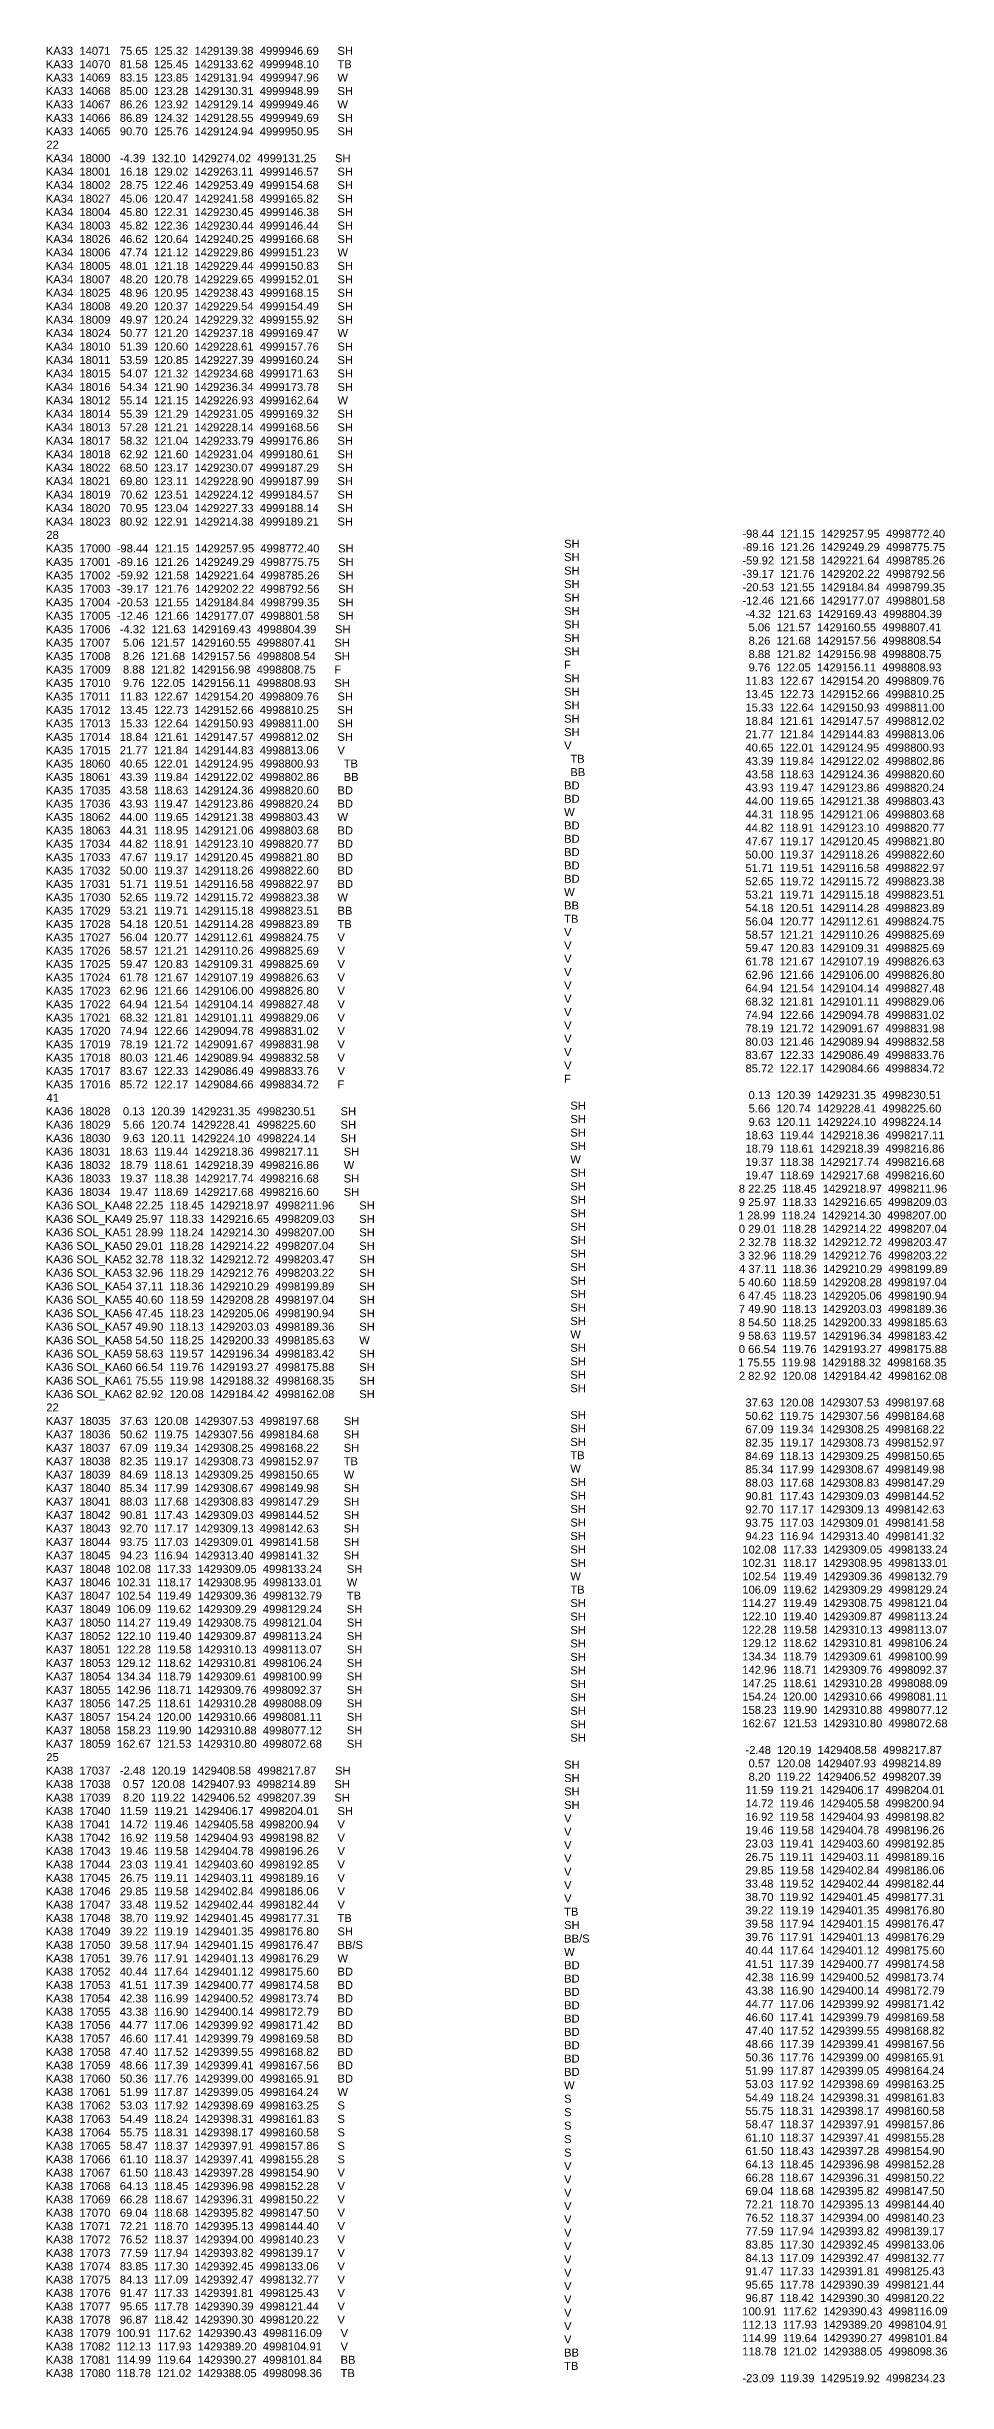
# Model space of a CAD drawing. Header units: millimetres. Extents: x -4102225 to 9709333, y -15023097 to 2258209.
# Drawn here: x 2015703 to 2071941, y 746865 to 892835 of the extents above; entities that cross this region are included whole.
import ezdxf

# ---------------------------------------------------------------- set-up
doc = ezdxf.new("R2010")
doc.units = ezdxf.units.MM
doc.layers.get('0').update_dxf_attribs({"lineweight": 0})
doc.styles.get("Standard").update_dxf_attribs({"font": 'arial.ttf'})

msp = doc.modelspace()

# ---------------------------------------------------------------- texts
at = {"color": 32, "true_color": 0xcd6928}
for s, p in [('KA33  14071   75.65  125.32  1429139.38  4999946.69      SH', (2015645.984, 892327.96)), ('KA33  14070   81.58  125.45  1429133.62  4999948.10      TB', (2015645.984, 891492.581)), ('KA33  14069   83.15  123.85  1429131.94  4999947.96      W', (2015645.984, 890657.201)), ('KA33  14068   85.00  123.28  1429130.31  4999948.99      SH', (2015645.984, 889815.341)), ('KA33  14067   86.26  123.92  1429129.14  4999949.46      W', (2015645.984, 888979.961)), ('KA33  14066   86.89  124.32  1429128.55  4999949.69      SH', (2015645.984, 888138.101)), ('KA33  14065   90.70  125.76  1429124.94  4999950.95      SH', (2015645.984, 887296.241)), ('KA34  18000   -4.39  132.10  1429274.02  4999131.25      SH', (2015645.984, 885619.002)), ('22', (2015676.68, 886460.862)), ('KA34  18001   16.18  129.02  1429263.11  4999146.57      SH', (2015645.984, 884777.142)), ('KA34  18002   28.75  122.46  1429253.49  4999154.68      SH', (2015645.984, 883935.282)), ('KA34  18027   45.06  120.47  1429241.58  4999165.82      SH', (2015645.984, 883093.422)), ('KA34  18004   45.80  122.31  1429230.45  4999146.38      SH', (2015645.984, 882251.562)), ('KA34  18003   45.82  122.36  1429230.44  4999146.44      SH', (2015645.984, 881409.702)), ('KA34  18026   46.62  120.64  1429240.25  4999166.68      SH', (2015645.984, 880567.842)), ('KA34  18006   47.74  121.12  1429229.86  4999151.23      W', (2015645.984, 879732.462)), ('KA34  18005   48.01  121.18  1429229.44  4999150.83      SH', (2015645.984, 878890.602)), ('KA34  18007   48.20  120.78  1429229.65  4999152.01      SH', (2015645.984, 878048.742)), ('KA34  18025   48.96  120.95  1429238.43  4999168.15      SH', (2015645.984, 877206.883)), ('KA34  18008   49.20  120.37  1429229.54  4999154.49      SH', (2015645.984, 876365.023)), ('KA34  18009   49.97  120.24  1429229.32  4999155.92      SH', (2015645.984, 875523.163)), ('KA34  18024   50.77  121.20  1429237.18  4999169.47      W', (2015645.984, 874687.783)), ('KA34  18010   51.39  120.60  1429228.61  4999157.76      SH', (2015645.984, 873845.923)), ('KA34  18011   53.59  120.85  1429227.39  4999160.24      SH', (2015645.984, 873004.063)), ('KA34  18015   54.07  121.32  1429234.68  4999171.63      SH', (2015645.984, 872162.203)), ('KA34  18016   54.34  121.90  1429236.34  4999173.78      SH', (2015645.984, 871320.343)), ('KA34  18012   55.14  121.15  1429226.93  4999162.64      W', (2015645.984, 870484.963)), ('KA34  18014   55.39  121.29  1429231.05  4999169.32      SH', (2015645.984, 869643.104)), ('KA34  18013   57.28  121.21  1429228.14  4999168.56      SH', (2015645.984, 868801.244)), ('KA34  18017   58.32  121.04  1429233.79  4999176.86      SH', (2015645.984, 867959.384)), ('KA34  18018   62.92  121.60  1429231.04  4999180.61      SH', (2015645.984, 867117.524)), ('KA34  18022   68.50  123.17  1429230.07  4999187.29      SH', (2015645.984, 866275.664)), ('KA34  18021   69.80  123.11  1429228.90  4999187.99      SH', (2015645.984, 865433.804)), ('KA34  18019   70.62  123.51  1429224.12  4999184.57      SH', (2015645.984, 864591.944)), ('KA34  18020   70.95  123.04  1429227.33  4999188.14      SH', (2015645.984, 863750.084)), ('KA34  18023   80.92  122.91  1429214.38  4999189.21      SH', (2015645.984, 862908.224)), ('KA35  17000  -98.44  121.15  1429257.95  4998772.40      SH', (2015645.984, 861230.984)), ('28', (2015676.68, 862072.844)), ('   SH', (2047431.026, 861526.037)), ('KA35  17001  -89.16  121.26  1429249.29  4998775.75      SH', (2015645.984, 860389.124)), ('KA35  17002  -59.92  121.58  1429221.64  4998785.26      SH', (2015645.984, 859547.265)), ('   SH', (2047431.026, 860684.177)), ('   SH', (2047431.026, 859842.317)), ('KA35  17003  -39.17  121.76  1429202.22  4998792.56      SH', (2015645.984, 858705.405)), ('KA35  17004  -20.53  121.55  1429184.84  4998799.35      SH', (2015645.984, 857863.545)), ('   SH', (2047431.026, 859000.457)), ('   SH', (2047431.026, 858158.598)), ('KA35  17005  -12.46  121.66  1429177.07  4998801.58      SH', (2015645.984, 857021.685)), ('   SH', (2047431.026, 857316.738)), ('   SH', (2047431.026, 856474.878)), ('KA35  17006   -4.32  121.63  1429169.43  4998804.39      SH', (2015645.984, 856179.825)), ('KA35  17007    5.06  121.57  1429160.55  4998807.41      SH', (2015645.984, 855337.965)), ('   SH', (2047431.026, 855633.018)), ('KA35  17008    8.26  121.68  1429157.56  4998808.54      SH', (2015645.984, 854496.105)), ('KA35  17009    8.88  121.82  1429156.98  4998808.75      F', (2015645.984, 853660.725)), ('   SH', (2047431.026, 854791.158)), ('   F', (2047431.026, 853957.824)), ('KA35  17010    9.76  122.05  1429156.11  4998808.93      SH', (2015645.984, 852818.865)), ('KA35  17011   11.83  122.67  1429154.20  4998809.76      SH', (2015645.984, 851977.005)), ('   SH', (2047431.026, 853115.965)), ('   SH', (2047431.026, 852274.105)), ('KA35  17012   13.45  122.73  1429152.66  4998810.25      SH', (2015645.984, 851135.145)), ('   SH', (2047431.026, 851432.245)), ('   SH', (2047431.026, 850590.385)), ('KA35  17013   15.33  122.64  1429150.93  4998811.00      SH', (2015645.984, 850293.285)), ('KA35  17014   18.84  121.61  1429147.57  4998812.02      SH', (2015645.984, 849451.426)), ('   SH', (2047431.026, 849748.525)), ('KA35  17015   21.77  121.84  1429144.83  4998813.06      V', (2015645.984, 848616.046)), ('KA35  18060   40.65  122.01  1429124.95  4998800.93        TB', (2015645.984, 847780.666)), ('   V', (2047431.026, 848915.191)), ('     TB', (2047431.026, 848081.858)), ('KA35  18061   43.39  119.84  1429122.02  4998802.86        BB', (2015645.984, 846945.286)), ('   BD', (2047431.026, 846415.191)), ('     BB', (2047431.026, 847248.525)), ('KA35  17035   43.58  118.63  1429124.36  4998820.60      BD', (2015645.984, 846109.907)), ('KA35  17036   43.93  119.47  1429123.86  4998820.24      BD', (2015645.984, 845274.527)), ('   W', (2047431.026, 844748.525)), ('   BD', (2047431.026, 845581.858)), ('KA35  18062   44.00  119.65  1429121.38  4998803.43      W', (2015645.984, 844439.147)), ('KA35  18063   44.31  118.95  1429121.06  4998803.68      BD', (2015645.984, 843603.767)), ('   BD', (2047431.026, 843915.191)), ('KA35  17034   44.82  118.91  1429123.10  4998820.77      BD', (2015645.984, 842768.388)), ('KA35  17033   47.67  119.17  1429120.45  4998821.80      BD', (2015645.984, 841933.008)), ('   BD', (2047431.026, 843081.858)), ('   BD', (2047431.026, 842248.525)), ('KA35  17032   50.00  119.37  1429118.26  4998822.60      BD', (2015645.984, 841097.628)), ('   BD', (2047431.026, 841415.191)), ('   BD', (2047431.026, 840581.858)), ('KA35  17031   51.71  119.51  1429116.58  4998822.97      BD', (2015645.984, 840262.249)), ('KA35  17030   52.65  119.72  1429115.72  4998823.38      W', (2015645.984, 839426.869)), ('   W', (2047431.026, 839748.525)), ('   BB', (2047431.026, 838915.191)), ('KA35  17029   53.21  119.71  1429115.18  4998823.51      BB', (2015645.984, 838591.489)), ('KA35  17028   54.18  120.51  1429114.28  4998823.89      TB', (2015645.984, 837756.109)), ('   TB', (2047431.026, 838081.858)), ('KA35  17027   56.04  120.77  1429112.61  4998824.75      V', (2015645.984, 836920.73)), ('KA35  17026   58.57  121.21  1429110.26  4998825.69      V', (2015645.984, 836085.35)), ('   V', (2047431.026, 837248.525)), ('   V', (2047431.026, 836415.191)), ('KA35  17025   59.47  120.83  1429109.31  4998825.69      V', (2015645.984, 835249.97)), ('   V', (2047431.026, 835581.858)), ('   V', (2047431.026, 834748.525)), ('KA35  17024   61.78  121.67  1429107.19  4998826.63      V', (2015645.984, 834414.591)), ('KA35  17023   62.96  121.66  1429106.00  4998826.80      V', (2015645.984, 833579.211)), ('   V', (2047431.026, 833915.191)), ('   V', (2047431.026, 833081.858)), ('KA35  17022   64.94  121.54  1429104.14  4998827.48      V', (2015645.984, 832743.831)), ('KA35  17021   68.32  121.81  1429101.11  4998829.06      V', (2015645.984, 831908.451)), ('   V', (2047431.026, 832248.525)), ('KA35  17020   74.94  122.66  1429094.78  4998831.02      V', (2015645.984, 831073.072)), ('KA35  17019   78.19  121.72  1429091.67  4998831.98      V', (2015645.984, 830237.692)), ('   V', (2047431.026, 831415.191)), ('   V', (2047431.026, 830581.858)), ('KA35  17018   80.03  121.46  1429089.94  4998832.58      V', (2015645.984, 829402.312)), ('   V', (2047431.026, 829748.525)), ('   V', (2047431.026, 828915.191)), ('KA35  17017   83.67  122.33  1429086.49  4998833.76      V', (2015645.984, 828566.933)), ('KA35  17016   85.72  122.17  1429084.66  4998834.72      F', (2015645.984, 827731.553)), ('   F', (2047431.026, 828081.858)), ('KA36  18028    0.13  120.39  1429231.35  4998230.51        SH', (2015645.984, 826054.313)), ('41', (2015688.276, 826896.173)), ('     SH', (2047431.026, 826406.665)), ('KA36  18029    5.66  120.74  1429228.41  4998225.60        SH', (2015645.984, 825212.453)), ('KA36  18030    9.63  120.11  1429224.10  4998224.14        SH', (2015645.984, 824370.593)), ('     SH', (2047431.026, 825564.805)), ('     SH', (2047431.026, 824722.945)), ('KA36  18031   18.63  119.44  1429218.36  4998217.11        SH', (2015645.984, 823528.733)), ('     W', (2047431.026, 823047.752)), ('     SH', (2047431.026, 823881.085)), ('KA36  18032   18.79  118.61  1429218.39  4998216.86        W', (2015645.984, 822693.354)), ('KA36  18033   19.37  118.38  1429217.74  4998216.68        SH', (2015645.984, 821851.494)), ('     SH', (2047431.026, 822205.892)), ('     SH', (2047431.026, 821364.032)), ('KA36  18034   19.47  118.69  1429217.68  4998216.60        SH', (2015645.984, 821009.634)), ('KA36 SOL_KA48 22.25  118.45  1429218.97  4998211.96        SH', (2015645.984, 820167.433)), ('     SH', (2047431.026, 820522.172)), ('KA36 SOL_KA49 25.97  118.33  1429216.65  4998209.03        SH', (2015645.984, 819325.232)), ('KA36 SOL_KA51 28.99  118.24  1429214.30  4998207.00        SH', (2015645.984, 818483.031)), ('     SH', (2047431.026, 819680.312)), ('     SH', (2047431.026, 818838.452)), ('KA36 SOL_KA50 29.01  118.28  1429214.22  4998207.04        SH', (2015645.984, 817640.83)), ('     SH', (2047431.026, 817996.592)), ('     SH', (2047431.026, 817154.732)), ('KA36 SOL_KA52 32.78  118.32  1429212.72  4998203.47        SH', (2015645.984, 816798.629)), ('KA36 SOL_KA53 32.96  118.29  1429212.76  4998203.22        SH', (2015645.984, 815956.428)), ('     SH', (2047431.026, 816312.872)), ('     SH', (2047431.026, 815471.012)), ('KA36 SOL_KA54 37.11  118.36  1429210.29  4998199.89        SH', (2015645.984, 815114.227)), ('KA36 SOL_KA55 40.60  118.59  1429208.28  4998197.04        SH', (2015645.984, 814272.026)), ('     SH', (2047431.026, 814629.152)), ('KA36 SOL_KA56 47.45  118.23  1429205.06  4998190.94        SH', (2015645.984, 813429.825)), ('KA36 SOL_KA57 49.90  118.13  1429203.03  4998189.36        SH', (2015645.984, 812587.624)), ('     SH', (2047431.026, 813787.292)), ('     SH', (2047431.026, 812945.432)), ('KA36 SOL_KA58 54.50  118.25  1429200.33  4998185.63        W', (2015645.984, 811745.423)), ('     W', (2047431.026, 812112.099)), ('     SH', (2047431.026, 811270.239)), ('KA36 SOL_KA59 58.63  119.57  1429196.34  4998183.42        SH', (2015645.984, 810903.222)), ('KA36 SOL_KA60 66.54  119.76  1429193.27  4998175.88        SH', (2015645.984, 810061.021)), ('     SH', (2047431.026, 810428.379)), ('KA36 SOL_KA61 75.55  119.98  1429188.32  4998168.35        SH', (2015645.984, 809218.82)), ('KA36 SOL_KA62 82.92  120.08  1429184.42  4998162.08        SH', (2015645.984, 808376.619)), ('     SH', (2047431.026, 809586.519)), ('     SH', (2047431.026, 808744.659)), ('22', (2015676.68, 807541.239)), ('     SH', (2047431.026, 807069.466)), ('KA37  18035   37.63  120.08  1429307.53  4998197.68        SH', (2015645.984, 806699.379)), ('KA37  18036   50.62  119.75  1429307.56  4998184.68        SH', (2015645.984, 805857.519)), ('     SH', (2047431.026, 806227.606)), ('     SH', (2047431.026, 805385.746)), ('KA37  18037   67.09  119.34  1429308.25  4998168.22        SH', (2015645.984, 805015.659)), ('KA37  18038   82.35  119.17  1429308.73  4998152.97        TB', (2015645.984, 804180.28)), ('     TB', (2047431.026, 804552.413)), ('KA37  18039   84.69  118.13  1429309.25  4998150.65        W', (2015645.984, 803344.9)), ('KA37  18040   85.34  117.99  1429308.67  4998149.98        SH', (2015645.984, 802503.04)), ('     W', (2047431.026, 803719.08)), ('     SH', (2047431.026, 802877.22)), ('KA37  18041   88.03  117.68  1429308.83  4998147.29        SH', (2015645.984, 801661.18)), ('     SH', (2047431.026, 802035.36)), ('     SH', (2047431.026, 801193.5)), ('KA37  18042   90.81  117.43  1429309.03  4998144.52        SH', (2015645.984, 800819.32)), ('KA37  18043   92.70  117.17  1429309.13  4998142.63        SH', (2015645.984, 799977.46)), ('     SH', (2047431.026, 800351.64)), ('     SH', (2047431.026, 799509.78)), ('KA37  18044   93.75  117.03  1429309.01  4998141.58        SH', (2015645.984, 799135.6)), ('KA37  18045   94.23  116.94  1429313.40  4998141.32        SH', (2015645.984, 798293.74)), ('     SH', (2047431.026, 798667.92)), ('KA37  18048  102.08  117.33  1429309.05  4998133.24        SH', (2015645.984, 797451.88)), ('KA37  18046  102.31  118.17  1429308.95  4998133.01        W', (2015645.984, 796616.501)), ('     W', (2047431.026, 796992.727)), ('     SH', (2047431.026, 797826.06)), ('KA37  18047  102.54  119.49  1429309.36  4998132.79        TB', (2015645.984, 795781.121)), ('     TB', (2047431.026, 796159.393)), ('     SH', (2047431.026, 795317.533)), ('KA37  18049  106.09  119.62  1429309.29  4998129.24        SH', (2015645.984, 794939.261)), ('KA37  18050  114.27  119.49  1429308.75  4998121.04        SH', (2015645.984, 794097.401)), ('     SH', (2047431.026, 794475.673)), ('     SH', (2047431.026, 793633.814)), ('KA37  18052  122.10  119.40  1429309.87  4998113.24        SH', (2015645.984, 793255.541)), ('KA37  18051  122.28  119.58  1429310.13  4998113.07        SH', (2015645.984, 792413.681)), ('     SH', (2047431.026, 792791.954)), ('KA37  18053  129.12  118.62  1429310.81  4998106.24        SH', (2015645.984, 791571.821)), ('KA37  18054  134.34  118.79  1429309.61  4998100.99        SH', (2015645.984, 790729.961)), ('     SH', (2047431.026, 791950.094)), ('     SH', (2047431.026, 791108.234)), ('KA37  18055  142.96  118.71  1429309.76  4998092.37        SH', (2015645.984, 789888.101)), ('     SH', (2047431.026, 790266.374)), ('     SH', (2047431.026, 789424.514)), ('KA37  18056  147.25  118.61  1429310.28  4998088.09        SH', (2015645.984, 789046.241)), ('KA37  18057  154.24  120.00  1429310.66  4998081.11        SH', (2015645.984, 788204.381)), ('     SH', (2047431.026, 788582.654)), ('     SH', (2047431.026, 787740.794)), ('KA37  18058  158.23  119.90  1429310.88  4998077.12        SH', (2015645.984, 787362.521)), ('KA37  18059  162.67  121.53  1429310.80  4998072.68        SH', (2015645.984, 786520.662)), ('     SH', (2047431.026, 786898.934)), ('KA38  17037   -2.48  120.19  1429408.58  4998217.87      SH', (2015645.984, 784843.422)), ('25', (2015676.68, 785685.282)), ('   SH', (2047431.026, 785223.741)), ('KA38  17038    0.57  120.08  1429407.93  4998214.89      SH', (2015645.984, 784001.562)), ('   SH', (2047431.026, 784381.881)), ('   SH', (2047431.026, 783540.021)), ('KA38  17039    8.20  119.22  1429406.52  4998207.39      SH', (2015645.984, 783159.702)), ('KA38  17040   11.59  119.21  1429406.17  4998204.01      SH', (2015645.984, 782317.842)), ('   SH', (2047431.026, 782698.161)), ('KA38  17041   14.72  119.46  1429405.58  4998200.94      V', (2015645.984, 781482.462)), ('KA38  17042   16.92  119.58  1429404.93  4998198.82      V', (2015645.984, 780647.083)), ('   V', (2047431.026, 781864.828)), ('   V', (2047431.026, 781031.494)), ('KA38  17043   19.46  119.58  1429404.78  4998196.26      V', (2015645.984, 779811.703)), ('KA38  17044   23.03  119.41  1429403.60  4998192.85      V', (2015645.984, 778976.323)), ('   V', (2047431.026, 780198.161)), ('   V', (2047431.026, 779364.828)), ('KA38  17045   26.75  119.11  1429403.11  4998189.16      V', (2015645.984, 778140.943)), ('   V', (2047431.026, 778531.494)), ('   V', (2047431.026, 777698.161)), ('KA38  17046   29.85  119.58  1429402.84  4998186.06      V', (2015645.984, 777305.564)), ('KA38  17047   33.48  119.52  1429402.44  4998182.44      V', (2015645.984, 776470.184)), ('   V', (2047431.026, 776864.828)), ('KA38  17048   38.70  119.92  1429401.45  4998177.31      TB', (2015645.984, 775634.804)), ('KA38  17049   39.22  119.19  1429401.35  4998176.80      SH', (2015645.984, 774792.944)), ('   TB', (2047431.026, 776031.494)), ('   SH', (2047431.026, 775189.634)), ('KA38  17050   39.58  117.94  1429401.15  4998176.47      BB/S', (2015645.984, 773951.084)), ('   W', (2047431.026, 773514.441)), ('   BB/S', (2047431.026, 774347.774)), ('KA38  17051   39.76  117.91  1429401.13  4998176.29      W', (2015645.984, 773115.705)), ('KA38  17052   40.44  117.64  1429401.12  4998175.60      BD', (2015645.984, 772280.325)), ('   BD', (2047431.026, 772681.108)), ('   BD', (2047431.026, 771847.774)), ('KA38  17053   41.51  117.39  1429400.77  4998174.58      BD', (2015645.984, 771444.945)), ('KA38  17054   42.38  116.99  1429400.52  4998173.74      BD', (2015645.984, 770609.566)), ('   BD', (2047431.026, 771014.441)), ('KA38  17055   43.38  116.90  1429400.14  4998172.79      BD', (2015645.984, 769774.186)), ('KA38  17056   44.77  117.06  1429399.92  4998171.42      BD', (2015645.984, 768938.806)), ('   BD', (2047431.026, 770181.108)), ('   BD', (2047431.026, 769347.774)), ('KA38  17057   46.60  117.41  1429399.79  4998169.58      BD', (2015645.984, 768103.426)), ('   BD', (2047431.026, 768514.441)), ('   BD', (2047431.026, 767681.108)), ('KA38  17058   47.40  117.52  1429399.55  4998168.82      BD', (2015645.984, 767268.047)), ('KA38  17059   48.66  117.39  1429399.41  4998167.56      BD', (2015645.984, 766432.667)), ('   BD', (2047431.026, 766847.774)), ('   BD', (2047431.026, 766014.441)), ('KA38  17060   50.36  117.76  1429399.00  4998165.91      BD', (2015645.984, 765597.287)), ('KA38  17061   51.99  117.87  1429399.05  4998164.24      W', (2015645.984, 764761.908)), ('   W', (2047431.026, 765181.108)), ('KA38  17062   53.03  117.92  1429398.69  4998163.25      S', (2015645.984, 763920.048)), ('KA38  17063   54.49  118.24  1429398.31  4998161.83      S', (2015645.984, 763078.188)), ('   S', (2047431.026, 764339.248)), ('   S', (2047431.026, 763497.388)), ('KA38  17064   55.75  118.31  1429398.17  4998160.58      S', (2015645.984, 762236.328)), ('   S', (2047431.026, 762655.528)), ('   S', (2047431.026, 761813.668)), ('KA38  17065   58.47  118.37  1429397.91  4998157.86      S', (2015645.984, 761394.468)), ('KA38  17066   61.10  118.37  1429397.41  4998155.28      S', (2015645.984, 760552.608)), ('   V', (2047431.026, 760138.475)), ('   S', (2047431.026, 760971.808)), ('KA38  17067   61.50  118.43  1429397.28  4998154.90      V', (2015645.984, 759717.228)), ('KA38  17068   64.13  118.45  1429396.98  4998152.28      V', (2015645.984, 758881.848)), ('   V', (2047431.026, 759305.141)), ('KA38  17069   66.28  118.67  1429396.31  4998150.22      V', (2015645.984, 758046.469)), ('KA38  17070   69.04  118.68  1429395.82  4998147.50      V', (2015645.984, 757211.089)), ('   V', (2047431.026, 758471.808)), ('   V', (2047431.026, 757638.475)), ('KA38  17071   72.21  118.70  1429395.13  4998144.40      V', (2015645.984, 756375.709)), ('   V', (2047431.026, 756805.141)), ('   V', (2047431.026, 755971.808)), ('KA38  17072   76.52  118.37  1429394.00  4998140.23      V', (2015645.984, 755540.33)), ('KA38  17073   77.59  117.94  1429393.82  4998139.17      V', (2015645.984, 754704.95)), ('   V', (2047431.026, 755138.475)), ('   V', (2047431.026, 754305.141)), ('KA38  17074   83.85  117.30  1429392.45  4998133.06      V', (2015645.984, 753869.57)), ('KA38  17075   84.13  117.09  1429392.47  4998132.77      V', (2015645.984, 753034.19)), ('   V', (2047431.026, 753471.808)), ('KA38  17076   91.47  117.33  1429391.81  4998125.43      V', (2015645.984, 752198.811)), ('KA38  17077   95.65  117.78  1429390.39  4998121.44      V', (2015645.984, 751363.431)), ('   V', (2047431.026, 752638.475)), ('   V', (2047431.026, 751805.141)), ('KA38  17078   96.87  118.42  1429390.30  4998120.22      V', (2015645.984, 750528.051)), ('   V', (2047431.026, 750971.808)), ('   V', (2047431.026, 750138.475)), ('KA38  17079  100.91  117.62  1429390.43  4998116.09      V', (2015645.984, 749692.672)), ('KA38  17082  112.13  117.93  1429389.20  4998104.91      V', (2015645.984, 748857.292)), ('   V', (2047431.026, 749305.141)), ('   BB', (2047431.026, 748471.808)), ('KA38  17081  114.99  119.64  1429390.27  4998101.84      BB', (2015645.984, 748021.912)), ('KA38  17080  118.78  121.02  1429388.05  4998098.36      TB', (2015645.984, 747186.532)), ('   TB', (2047431.026, 747638.475))]:
    msp.add_text(s, height=500, dxfattribs=at).set_placement(p)
for s, p in [(' -98.44  121.15  1429257.95  4998772.40', (2058951.051, 862146.48)), (' -89.16  121.26  1429249.29  4998775.75', (2058951.051, 861311.101)), (' -59.92  121.58  1429221.64  4998785.26', (2058951.051, 860475.721)), (' -39.17  121.76  1429202.22  4998792.56', (2058951.051, 859640.341)), (' -20.53  121.55  1429184.84  4998799.35', (2058951.051, 858804.961)), (' -12.46  121.66  1429177.07  4998801.58', (2058951.051, 857969.582)), ('  -4.32  121.63  1429169.43  4998804.39', (2058951.051, 857134.202)), ('   5.06  121.57  1429160.55  4998807.41', (2058951.051, 856298.822)), ('   8.26  121.68  1429157.56  4998808.54', (2058951.051, 855463.443)), ('   8.88  121.82  1429156.98  4998808.75', (2058951.051, 854628.063)), ('   9.76  122.05  1429156.11  4998808.93', (2058951.051, 853792.683)), ('  11.83  122.67  1429154.20  4998809.76', (2058951.051, 852957.303)), ('  13.45  122.73  1429152.66  4998810.25', (2058951.051, 852121.924)), ('  15.33  122.64  1429150.93  4998811.00', (2058951.051, 851286.544)), ('  21.77  121.84  1429144.83  4998813.06', (2058951.051, 849615.784)), ('  18.84  121.61  1429147.57  4998812.02', (2058951.051, 850451.164)), ('  40.65  122.01  1429124.95  4998800.93', (2058951.051, 848780.405)), ('  43.39  119.84  1429122.02  4998802.86', (2058951.051, 847945.025)), ('  43.58  118.63  1429124.36  4998820.60', (2058951.051, 847109.645)), ('  43.93  119.47  1429123.86  4998820.24', (2058951.051, 846274.266)), ('  44.00  119.65  1429121.38  4998803.43', (2058951.051, 845438.886)), ('  44.31  118.95  1429121.06  4998803.68', (2058951.051, 844603.506)), ('  44.82  118.91  1429123.10  4998820.77', (2058951.051, 843768.126)), ('  47.67  119.17  1429120.45  4998821.80', (2058951.051, 842932.747)), ('  50.00  119.37  1429118.26  4998822.60', (2058951.051, 842097.367)), ('  51.71  119.51  1429116.58  4998822.97', (2058951.051, 841261.987)), ('  52.65  119.72  1429115.72  4998823.38', (2058951.051, 840426.608)), ('  53.21  119.71  1429115.18  4998823.51', (2058951.051, 839591.228)), ('  54.18  120.51  1429114.28  4998823.89', (2058951.051, 838755.848)), ('  56.04  120.77  1429112.61  4998824.75', (2058951.051, 837920.468)), ('  58.57  121.21  1429110.26  4998825.69', (2058951.051, 837085.089)), ('  59.47  120.83  1429109.31  4998825.69', (2058951.051, 836249.709)), ('  61.78  121.67  1429107.19  4998826.63', (2058951.051, 835414.329)), ('  62.96  121.66  1429106.00  4998826.80', (2058951.051, 834578.95)), ('  64.94  121.54  1429104.14  4998827.48', (2058951.051, 833743.57)), ('  68.32  121.81  1429101.11  4998829.06', (2058951.051, 832908.19)), ('  74.94  122.66  1429094.78  4998831.02', (2058951.051, 832072.81)), ('  80.03  121.46  1429089.94  4998832.58', (2058951.051, 830402.051)), ('  78.19  121.72  1429091.67  4998831.98', (2058951.051, 831237.431)), ('  83.67  122.33  1429086.49  4998833.76', (2058951.051, 829566.671)), ('  85.72  122.17  1429084.66  4998834.72', (2058951.051, 828731.292)), ('   0.13  120.39  1429231.35  4998230.51', (2058951.051, 827062.578)), ('   5.66  120.74  1429228.41  4998225.60', (2058951.051, 826227.199)), ('  18.63  119.44  1429218.36  4998217.11', (2058951.051, 824556.439)), ('   9.63  120.11  1429224.10  4998224.14', (2058951.051, 825391.819)), ('  18.79  118.61  1429218.39  4998216.86', (2058951.051, 823721.06)), ('  19.37  118.38  1429217.74  4998216.68', (2058951.051, 822885.68)), ('  19.47  118.69  1429217.68  4998216.60', (2058951.051, 822050.3)), ('8 22.25  118.45  1429218.97  4998211.96', (2058922.742, 821214.92)), ('9 25.97  118.33  1429216.65  4998209.03', (2058922.06, 820379.541)), ('1 28.99  118.24  1429214.30  4998207.00', (2058874.994, 819544.161)), ('0 29.01  118.28  1429214.22  4998207.04', (2058922.06, 818708.781)), ('3 32.96  118.29  1429212.76  4998203.22', (2058921.719, 817038.022)), ('2 32.78  118.32  1429212.72  4998203.47', (2058930.587, 817873.402)), ('4 37.11  118.36  1429210.29  4998199.89', (2058942.183, 816202.642)), ('5 40.60  118.59  1429208.28  4998197.04', (2058922.06, 815367.262)), ('6 47.45  118.23  1429205.06  4998190.94', (2058924.789, 814531.883)), ('8 54.50  118.25  1429200.33  4998185.63', (2058922.742, 812861.123)), ('7 49.90  118.13  1429203.03  4998189.36', (2058917.968, 813696.503)), ('0 66.54  119.76  1429193.27  4998175.88', (2058922.06, 811190.364)), ('9 58.63  119.57  1429196.34  4998183.42', (2058922.06, 812025.744)), ('1 75.55  119.98  1429188.32  4998168.35', (2058874.994, 810354.984)), ('2 82.92  120.08  1429184.42  4998162.08', (2058930.587, 809519.604)), ('  37.63  120.08  1429307.53  4998197.68', (2058951.051, 807850.891)), ('  50.62  119.75  1429307.56  4998184.68', (2058951.051, 807015.512)), ('  82.35  119.17  1429308.73  4998152.97', (2058951.051, 805344.752)), ('  67.09  119.34  1429308.25  4998168.22', (2058951.051, 806180.132)), ('  84.69  118.13  1429309.25  4998150.65', (2058951.051, 804509.372)), ('  85.34  117.99  1429308.67  4998149.98', (2058951.051, 803673.993)), ('  88.03  117.68  1429308.83  4998147.29', (2058951.051, 802838.613)), ('  90.81  117.43  1429309.03  4998144.52', (2058951.051, 802003.233)), ('  92.70  117.17  1429309.13  4998142.63', (2058951.051, 801167.854)), ('  93.75  117.03  1429309.01  4998141.58', (2058951.051, 800332.474)), ('  94.23  116.94  1429313.40  4998141.32', (2058951.051, 799497.094)), (' 102.08  117.33  1429309.05  4998133.24', (2058951.051, 798661.714)), (' 102.31  118.17  1429308.95  4998133.01', (2058951.051, 797826.335)), (' 102.54  119.49  1429309.36  4998132.79', (2058951.051, 796990.955)), (' 106.09  119.62  1429309.29  4998129.24', (2058951.051, 796155.575)), (' 114.27  119.49  1429308.75  4998121.04', (2058951.051, 795320.196)), (' 122.10  119.40  1429309.87  4998113.24', (2058951.051, 794484.816)), (' 122.28  119.58  1429310.13  4998113.07', (2058951.051, 793649.436)), (' 129.12  118.62  1429310.81  4998106.24', (2058951.051, 792814.056)), (' 134.34  118.79  1429309.61  4998100.99', (2058951.051, 791978.677)), (' 142.96  118.71  1429309.76  4998092.37', (2058951.051, 791143.297)), (' 147.25  118.61  1429310.28  4998088.09', (2058951.051, 790307.917)), (' 154.24  120.00  1429310.66  4998081.11', (2058951.051, 789472.538)), (' 158.23  119.90  1429310.88  4998077.12', (2058951.051, 788637.158)), (' 162.67  121.53  1429310.80  4998072.68', (2058951.051, 787801.778)), ('  -2.48  120.19  1429408.58  4998217.87', (2058951.051, 786133.065)), ('   0.57  120.08  1429407.93  4998214.89', (2058951.051, 785297.685)), ('  11.59  119.21  1429406.17  4998204.01', (2058951.051, 783626.926)), ('   8.20  119.22  1429406.52  4998207.39', (2058951.051, 784462.306)), ('  14.72  119.46  1429405.58  4998200.94', (2058951.051, 782791.546)), ('  16.92  119.58  1429404.93  4998198.82', (2058951.051, 781956.166)), ('  19.46  119.58  1429404.78  4998196.26', (2058951.051, 781120.787)), ('  23.03  119.41  1429403.60  4998192.85', (2058951.051, 780285.407)), ('  26.75  119.11  1429403.11  4998189.16', (2058951.051, 779450.027)), ('  33.48  119.52  1429402.44  4998182.44', (2058951.051, 777779.268)), ('  29.85  119.58  1429402.84  4998186.06', (2058951.051, 778614.648)), ('  38.70  119.92  1429401.45  4998177.31', (2058951.051, 776943.888)), ('  39.22  119.19  1429401.35  4998176.80', (2058951.051, 776108.508)), ('  39.58  117.94  1429401.15  4998176.47', (2058951.051, 775273.129)), ('  40.44  117.64  1429401.12  4998175.60', (2058951.051, 773602.369)), ('  39.76  117.91  1429401.13  4998176.29', (2058951.051, 774437.749)), ('  41.51  117.39  1429400.77  4998174.58', (2058951.051, 772766.99)), ('  42.38  116.99  1429400.52  4998173.74', (2058951.051, 771931.61)), ('  43.38  116.90  1429400.14  4998172.79', (2058951.051, 771096.23)), ('  44.77  117.06  1429399.92  4998171.42', (2058951.051, 770260.85)), ('  46.60  117.41  1429399.79  4998169.58', (2058951.051, 769425.471)), ('  47.40  117.52  1429399.55  4998168.82', (2058951.051, 768590.091)), ('  48.66  117.39  1429399.41  4998167.56', (2058951.051, 767754.711)), ('  50.36  117.76  1429399.00  4998165.91', (2058951.051, 766919.332)), ('  51.99  117.87  1429399.05  4998164.24', (2058951.051, 766083.952)), ('  53.03  117.92  1429398.69  4998163.25', (2058951.051, 765248.572)), ('  54.49  118.24  1429398.31  4998161.83', (2058951.051, 764413.192)), ('  55.75  118.31  1429398.17  4998160.58', (2058951.051, 763577.813)), ('  58.47  118.37  1429397.91  4998157.86', (2058951.051, 762742.433)), ('  61.10  118.37  1429397.41  4998155.28', (2058951.051, 761907.053)), ('  61.50  118.43  1429397.28  4998154.90', (2058951.051, 761071.674)), ('  64.13  118.45  1429396.98  4998152.28', (2058951.051, 760236.294)), ('  66.28  118.67  1429396.31  4998150.22', (2058951.051, 759400.914)), ('  69.04  118.68  1429395.82  4998147.50', (2058951.051, 758565.534)), ('  72.21  118.70  1429395.13  4998144.40', (2058951.051, 757730.155)), ('  76.52  118.37  1429394.00  4998140.23', (2058951.051, 756894.775)), ('  77.59  117.94  1429393.82  4998139.17', (2058951.051, 756059.395)), ('  83.85  117.30  1429392.45  4998133.06', (2058951.051, 755224.016)), ('  84.13  117.09  1429392.47  4998132.77', (2058951.051, 754388.636)), ('  91.47  117.33  1429391.81  4998125.43', (2058951.051, 753553.256)), ('  95.65  117.78  1429390.39  4998121.44', (2058951.051, 752717.876)), ('  96.87  118.42  1429390.30  4998120.22', (2058951.051, 751882.497)), (' 100.91  117.62  1429390.43  4998116.09', (2058951.051, 751047.117)), (' 112.13  117.93  1429389.20  4998104.91', (2058951.051, 750211.737)), (' 114.99  119.64  1429390.27  4998101.84', (2058951.051, 749376.357)), (' 118.78  121.02  1429388.05  4998098.36', (2058951.051, 748540.978)), (' -23.09  119.39  1429519.92  4998234.23', (2058951.051, 746872.265))]:
    msp.add_text(s, height=500).set_placement(p)

doc.saveas('drawing.dxf')
